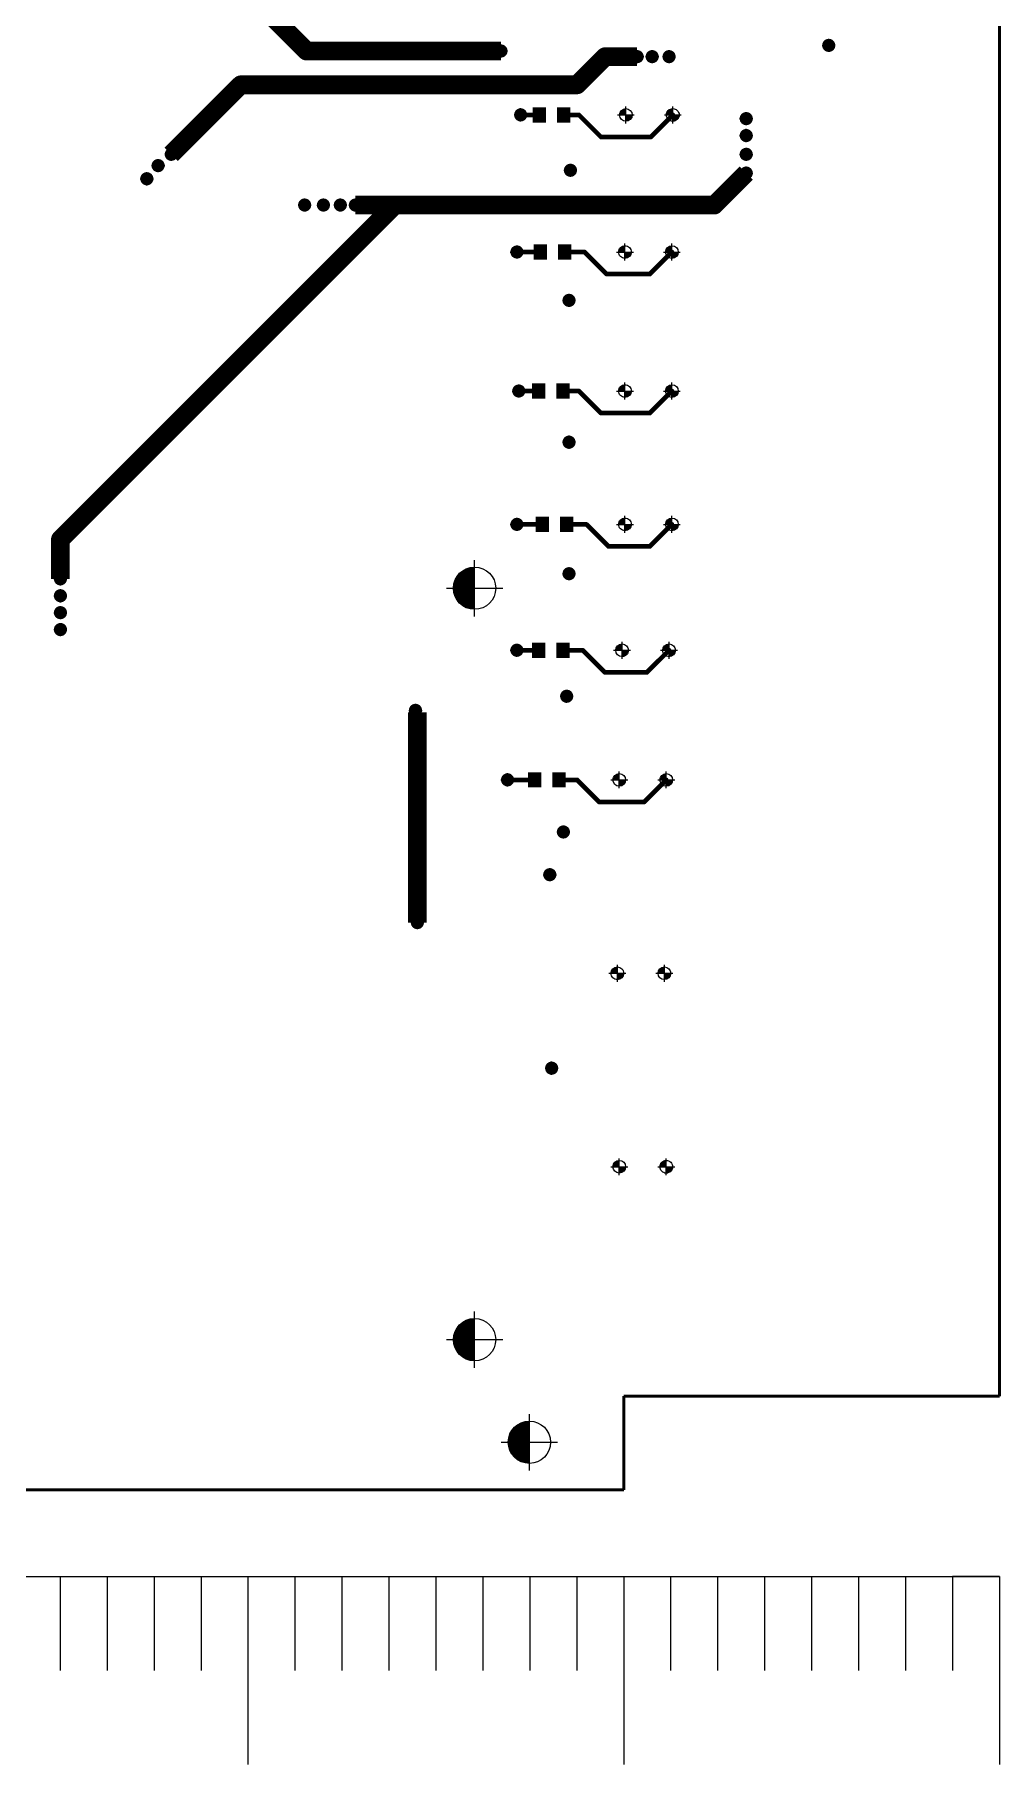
# Paper-space layout 'Лист2' of a CAD drawing. Header units: millimetres. Extents: x 0 to 421, y 0 to 298.
# Drawn here: x 271.9 to 323.2, y 147 to 239.1 of the extents above; entities that cross this region are included whole.
import ezdxf

# ---------------------------------------------------------------- set-up
doc = ezdxf.new("R2010")
doc.units = ezdxf.units.MM
for name, color, linetype in [('BottomLayer', 5, 'Continuous'), ('Mechanical3', 76, 'Continuous'), ('PDF _Геометрия', 7, 'Continuous'), ('PDF _Сплошная заливка', 7, 'Continuous'), ('ViaHoleLayer', 16, 'Continuous')]:
    doc.layers.add(name, color=color, linetype=linetype)

psp = doc.layouts.new('Лист2')

# ---------------------------------------------------------------- hatches: boundary and pattern name
at = {"layer": 'PDF _Сплошная заливка', "transparency": 33554559}
for points in [[(314.404, 238.56, -0.414208), (314.142, 238.297), (314.142, 238.297), (314.142, 238.297), (314.142, 238.56), (314.142, 238.56)], [(295.104, 238.26, -0.198988), (295.028, 238.074), (295.028, 238.074, -0.198988), (294.842, 237.997), (294.842, 237.997), (294.842, 237.997), (294.842, 238.26), (294.842, 238.26)], [(296.004, 238.26, -0.198988), (295.928, 238.074), (295.928, 238.074, -0.198988), (295.742, 237.997), (295.742, 237.997), (295.742, 237.997), (295.742, 238.26), (295.742, 238.26)], [(296.958, 238.26, -0.414186), (296.696, 237.997), (296.696, 237.997), (296.696, 237.997), (296.696, 238.26), (296.696, 238.26)], [(304.204, 237.96, -0.198988), (304.127, 237.774), (304.127, 237.774, -0.198988), (303.942, 237.697), (303.942, 237.697), (303.942, 237.697), (303.942, 237.96), (303.942, 237.96)], [(305.004, 237.96, -0.198988), (304.927, 237.774), (304.927, 237.774, -0.198988), (304.742, 237.697), (304.742, 237.697), (304.742, 237.697), (304.742, 237.96), (304.742, 237.96)], [(305.904, 237.96, -0.198988), (305.827, 237.774), (305.827, 237.774, -0.198988), (305.642, 237.697), (305.642, 237.697), (305.642, 237.697), (305.642, 237.96), (305.642, 237.96)], [(298.004, 234.86, -0.414186), (297.742, 234.597), (297.742, 234.597), (297.742, 234.597), (297.742, 234.86), (297.742, 234.86)], [(303.004, 234.86, -0.414236), (303.342, 235.197), (303.342, 235.197), (303.342, 235.197), (303.342, 234.86), (303.342, 234.86)], [(303.679, 234.86, -0.414158), (303.342, 234.522), (303.342, 234.522), (303.342, 234.522), (303.342, 234.86), (303.342, 234.86)], [(305.504, 234.86, -0.414236), (305.842, 235.197), (305.842, 235.197), (305.842, 235.197), (305.842, 234.86), (305.842, 234.86)], [(306.179, 234.86, -0.414197), (305.842, 234.522), (305.842, 234.522), (305.842, 234.522), (305.842, 234.86), (305.842, 234.86)], [(310.012, 234.66, -0.414259), (309.749, 234.397), (309.749, 234.397), (309.749, 234.397), (309.749, 234.66), (309.749, 234.66)], [(310.012, 233.76, -0.414208), (309.749, 233.497), (309.749, 233.497), (309.749, 233.497), (309.749, 233.76), (309.749, 233.76)], [(278.705, 232.16, -0.198956), (278.628, 231.974), (278.628, 231.974, -0.19888), (278.442, 231.897), (278.442, 231.897), (278.442, 231.897), (278.442, 232.16), (278.442, 232.16)], [(279.405, 232.76, -0.414259), (279.142, 232.497), (279.142, 232.497), (279.142, 232.497), (279.142, 232.76), (279.142, 232.76)], [(310.012, 232.76, -0.414259), (309.749, 232.497), (309.749, 232.497), (309.749, 232.497), (309.749, 232.76), (309.749, 232.76)], [(278.105, 231.46, -0.19888), (278.028, 231.274), (278.028, 231.274, -0.198956), (277.842, 231.197), (277.842, 231.197), (277.842, 231.197), (277.842, 231.46), (277.842, 231.46)], [(300.654, 231.91, -0.414158), (300.391, 231.648), (300.391, 231.648), (300.391, 231.648), (300.391, 231.91), (300.391, 231.91)], [(310.012, 231.76, -0.19888), (309.935, 231.574), (309.935, 231.574, -0.199007), (309.749, 231.497), (309.749, 231.497), (309.749, 231.497), (309.749, 231.76), (309.749, 231.76)], [(286.505, 230.06, -0.414208), (286.242, 229.797), (286.242, 229.797), (286.242, 229.797), (286.242, 230.06), (286.242, 230.06)], [(287.505, 230.06, -0.414158), (287.242, 229.797), (287.242, 229.797), (287.242, 229.797), (287.242, 230.06), (287.242, 230.06)], [(288.405, 230.06, -0.414158), (288.142, 229.797), (288.142, 229.797), (288.142, 229.797), (288.142, 230.06), (288.142, 230.06)], [(289.205, 230.06, -0.414158), (288.942, 229.797), (288.942, 229.797), (288.942, 229.797), (288.942, 230.06), (288.942, 230.06)], [(297.804, 227.56, -0.414236), (297.542, 227.297), (297.542, 227.297), (297.542, 227.297), (297.542, 227.56), (297.542, 227.56)], [(302.954, 227.56, -0.199013), (303.053, 227.799), (303.053, 227.799, -0.198914), (303.292, 227.897), (303.292, 227.897), (303.292, 227.897), (303.292, 227.56), (303.292, 227.56)], [(303.629, 227.56, -0.198914), (303.531, 227.321), (303.531, 227.321, -0.199023), (303.292, 227.222), (303.292, 227.222), (303.292, 227.222), (303.292, 227.56), (303.292, 227.56)], [(305.454, 227.56, -0.414236), (305.792, 227.897), (305.792, 227.897), (305.792, 227.897), (305.792, 227.56), (305.792, 227.56)], [(306.129, 227.56, -0.414201), (305.792, 227.222), (305.792, 227.222), (305.792, 227.222), (305.792, 227.56), (305.792, 227.56)], [(300.579, 224.985, -0.414208), (300.317, 224.723), (300.317, 224.723), (300.317, 224.723), (300.317, 224.985), (300.317, 224.985)], [(297.904, 220.16, -0.414158), (297.642, 219.898), (297.642, 219.898), (297.642, 219.898), (297.642, 220.16), (297.642, 220.16)], [(302.954, 220.16, -0.199013), (303.053, 220.399), (303.053, 220.399, -0.198914), (303.292, 220.498), (303.292, 220.498), (303.292, 220.498), (303.292, 220.16), (303.292, 220.16)], [(303.629, 220.16, -0.19885), (303.531, 219.921), (303.531, 219.921, -0.198928), (303.292, 219.823), (303.292, 219.823), (303.292, 219.823), (303.292, 220.16), (303.292, 220.16)], [(305.454, 220.16, -0.414236), (305.792, 220.498), (305.792, 220.498), (305.792, 220.498), (305.792, 220.16), (305.792, 220.16)], [(306.129, 220.16, -0.41418), (305.792, 219.823), (305.792, 219.823), (305.792, 219.823), (305.792, 220.16), (305.792, 220.16)], [(300.579, 217.435, -0.414259), (300.317, 217.172), (300.317, 217.172), (300.317, 217.172), (300.317, 217.435), (300.317, 217.435)], [(297.804, 213.06, -0.198797), (297.728, 212.874), (297.728, 212.874, -0.198848), (297.542, 212.798), (297.542, 212.798), (297.542, 212.798), (297.542, 213.06), (297.542, 213.06)], [(302.954, 213.06, -0.414197), (303.292, 213.398), (303.292, 213.398), (303.292, 213.398), (303.292, 213.06), (303.292, 213.06)], [(303.629, 213.06, -0.414236), (303.292, 212.723), (303.292, 212.723), (303.292, 212.723), (303.292, 213.06), (303.292, 213.06)], [(305.454, 213.06, -0.198984), (305.553, 213.299), (305.553, 213.299, -0.198914), (305.792, 213.398), (305.792, 213.398), (305.792, 213.398), (305.792, 213.06), (305.792, 213.06)], [(306.129, 213.06, -0.198889), (306.03, 212.821), (306.03, 212.821, -0.198928), (305.792, 212.723), (305.792, 212.723), (305.792, 212.723), (305.792, 213.06), (305.792, 213.06)], [(273.505, 210.16, -0.414259), (273.242, 209.898), (273.242, 209.898), (273.242, 209.898), (273.242, 210.16), (273.242, 210.16)], [(294.162, 209.663, -0.198938), (294.491, 210.459), (294.491, 210.459, -0.198938), (295.287, 210.788), (295.287, 210.788), (295.287, 210.788), (295.287, 209.663), (295.287, 209.663)], [(300.579, 210.435, -0.19888), (300.502, 210.249), (300.502, 210.249, -0.198956), (300.317, 210.172), (300.317, 210.172), (300.317, 210.172), (300.317, 210.435), (300.317, 210.435)], [(273.505, 209.26, -0.414259), (273.242, 208.998), (273.242, 208.998), (273.242, 208.998), (273.242, 209.26), (273.242, 209.26)], [(295.287, 208.538, -0.198938), (294.491, 208.868), (294.491, 208.868, -0.198938), (294.162, 209.663), (294.162, 209.663), (294.162, 209.663), (295.287, 209.663), (295.287, 209.663)], [(273.505, 208.36, -0.414208), (273.242, 208.098), (273.242, 208.098), (273.242, 208.098), (273.242, 208.36), (273.242, 208.36)], [(273.505, 207.46, -0.414208), (273.242, 207.198), (273.242, 207.198), (273.242, 207.198), (273.242, 207.46), (273.242, 207.46)], [(297.804, 206.36, -0.19888), (297.728, 206.175), (297.728, 206.175, -0.198956), (297.542, 206.098), (297.542, 206.098), (297.542, 206.098), (297.542, 206.36), (297.542, 206.36)], [(302.804, 206.36, -0.199013), (302.903, 206.599), (302.903, 206.599, -0.198914), (303.142, 206.698), (303.142, 206.698), (303.142, 206.698), (303.142, 206.36), (303.142, 206.36)], [(303.479, 206.36, -0.198914), (303.381, 206.122), (303.381, 206.122, -0.199013), (303.142, 206.023), (303.142, 206.023), (303.142, 206.023), (303.142, 206.36), (303.142, 206.36)], [(305.304, 206.36, -0.198928), (305.403, 206.599), (305.403, 206.599, -0.198928), (305.642, 206.698), (305.642, 206.698), (305.642, 206.698), (305.642, 206.36), (305.642, 206.36)], [(305.979, 206.36, -0.198914), (305.88, 206.122), (305.88, 206.122, -0.198998), (305.642, 206.023), (305.642, 206.023), (305.642, 206.023), (305.642, 206.36), (305.642, 206.36)], [(300.454, 203.911, -0.19888), (300.377, 203.725), (300.377, 203.725, -0.198956), (300.191, 203.648), (300.191, 203.648), (300.191, 203.648), (300.191, 203.911), (300.191, 203.911)], [(292.404, 203.16, -0.414259), (292.142, 202.898), (292.142, 202.898), (292.142, 202.898), (292.142, 203.16), (292.142, 203.16)], [(297.304, 199.46, -0.414259), (297.042, 199.198), (297.042, 199.198), (297.042, 199.198), (297.042, 199.46), (297.042, 199.46)], [(302.654, 199.46, -0.198973), (302.753, 199.699), (302.753, 199.699, -0.198914), (302.992, 199.798), (302.992, 199.798), (302.992, 199.798), (302.992, 199.46), (302.992, 199.46)], [(303.329, 199.46, -0.198889), (303.231, 199.222), (303.231, 199.222, -0.198928), (302.992, 199.123), (302.992, 199.123), (302.992, 199.123), (302.992, 199.46), (302.992, 199.46)], [(305.154, 199.46, -0.414236), (305.492, 199.798), (305.492, 199.798), (305.492, 199.798), (305.492, 199.46), (305.492, 199.46)], [(305.829, 199.46, -0.414219), (305.492, 199.123), (305.492, 199.123), (305.492, 199.123), (305.492, 199.46), (305.492, 199.46)], [(300.279, 196.686, -0.414259), (300.017, 196.423), (300.017, 196.423), (300.017, 196.423), (300.017, 196.686), (300.017, 196.686)], [(299.554, 194.41, -0.199002), (299.478, 194.225), (299.478, 194.225, -0.19888), (299.292, 194.148), (299.292, 194.148), (299.292, 194.148), (299.292, 194.41), (299.292, 194.41)], [(292.504, 191.86, -0.198848), (292.428, 191.675), (292.428, 191.675, -0.198797), (292.242, 191.598), (292.242, 191.598), (292.242, 191.598), (292.242, 191.86), (292.242, 191.86)], [(302.554, 189.16, -0.198928), (302.653, 189.399), (302.653, 189.399, -0.198889), (302.892, 189.498), (302.892, 189.498), (302.892, 189.498), (302.892, 189.16), (302.892, 189.16)], [(303.229, 189.16, -0.19885), (303.131, 188.922), (303.131, 188.922, -0.198889), (302.892, 188.823), (302.892, 188.823), (302.892, 188.823), (302.892, 189.16), (302.892, 189.16)], [(305.054, 189.16, -0.198928), (305.153, 189.399), (305.153, 189.399, -0.198889), (305.392, 189.498), (305.392, 189.498), (305.392, 189.498), (305.392, 189.16), (305.392, 189.16)], [(305.729, 189.16, -0.19885), (305.63, 188.922), (305.63, 188.922, -0.198889), (305.392, 188.823), (305.392, 188.823), (305.392, 188.823), (305.392, 189.16), (305.392, 189.16)], [(299.654, 184.11, -0.414259), (299.392, 183.848), (299.392, 183.848), (299.392, 183.848), (299.392, 184.11), (299.392, 184.11)], [(302.654, 178.86, -0.41418), (302.992, 179.198), (302.992, 179.198), (302.992, 179.198), (302.992, 178.86), (302.992, 178.86)], [(303.329, 178.86, -0.414236), (302.992, 178.523), (302.992, 178.523), (302.992, 178.523), (302.992, 178.86), (302.992, 178.86)], [(305.154, 178.86, -0.198889), (305.253, 179.099), (305.253, 179.099, -0.198928), (305.492, 179.198), (305.492, 179.198), (305.492, 179.198), (305.492, 178.86), (305.492, 178.86)], [(305.829, 178.86, -0.198973), (305.73, 178.622), (305.73, 178.622, -0.198914), (305.492, 178.523), (305.492, 178.523), (305.492, 178.523), (305.492, 178.86), (305.492, 178.86)], [(294.162, 169.659, -0.198938), (294.491, 170.454), (294.491, 170.454, -0.198938), (295.287, 170.784), (295.287, 170.784), (295.287, 170.784), (295.287, 169.659), (295.287, 169.659)], [(295.287, 168.534, -0.198938), (294.491, 168.863), (294.491, 168.863, -0.198938), (294.162, 169.659), (294.162, 169.659), (294.162, 169.659), (295.287, 169.659), (295.287, 169.659)], [(297.083, 164.198, -0.414205), (298.208, 165.323), (298.208, 165.323), (298.208, 165.323), (298.208, 164.198), (298.208, 164.198)], [(298.208, 163.073, -0.414205), (297.083, 164.198), (297.083, 164.198), (297.083, 164.198), (298.208, 164.198), (298.208, 164.198)]]:
    psp.add_hatch(color=7, dxfattribs=at).paths.add_polyline_path(points)

# ---------------------------------------------------------------- linework, layer by layer
for p, q in [((323.227, 166.658), (323.227, 256.658)), ((303.227, 161.658), (303.227, 166.658)), ((303.227, 166.658), (323.227, 166.658)), ((223.227, 161.658), (303.227, 161.658)), ((268.227, 157.046), (273.227, 157.046)), ((273.227, 157.046), (278.227, 157.046)), ((273.227, 157.046), (273.227, 152.046)), ((275.727, 157.046), (275.727, 152.046)), ((278.227, 157.046), (283.227, 157.046)), ((278.227, 157.046), (278.227, 152.046)), ((280.727, 157.046), (280.727, 152.046)), ((283.227, 157.046), (288.227, 157.046)), ((283.227, 157.046), (283.227, 147.046)), ((285.727, 157.046), (285.727, 152.046)), ((288.227, 157.046), (293.227, 157.046)), ((288.227, 157.046), (288.227, 152.046)), ((290.727, 157.046), (290.727, 152.046)), ((293.227, 157.046), (298.227, 157.046)), ((293.227, 157.046), (293.227, 152.046)), ((295.727, 157.046), (295.727, 152.046)), ((298.227, 157.046), (303.227, 157.046)), ((298.227, 157.046), (298.227, 152.046)), ((300.727, 157.046), (300.727, 152.046)), ((303.227, 157.046), (308.227, 157.046)), ((303.227, 157.046), (303.227, 147.046)), ((305.727, 157.046), (305.727, 152.046)), ((308.227, 157.046), (313.227, 157.046)), ((308.227, 157.046), (308.227, 152.046)), ((310.727, 157.046), (310.727, 152.046)), ((313.227, 157.046), (318.227, 157.046)), ((313.227, 157.046), (313.227, 152.046)), ((315.727, 157.046), (315.727, 152.046)), ((318.227, 157.046), (323.227, 157.046)), ((318.227, 157.046), (318.227, 152.046)), ((323.227, 157.046), (320.727, 157.046)), ((320.727, 157.046), (320.727, 152.046)), ((323.227, 157.046), (322.727, 157.046)), ((323.227, 157.046), (323.227, 152.046)), ((323.227, 152.046), (323.227, 147.046))]:
    psp.add_line(p, q)
at = {"lineweight": 50}
for p, q in [((323.227, 256.658), (323.227, 166.658)), ((323.227, 166.658), (303.227, 166.658)), ((303.227, 166.658), (303.227, 161.658)), ((303.227, 161.658), (223.227, 161.658))]:
    psp.add_line(p, q, dxfattribs=at)
at = {"layer": 'BottomLayer'}
for points, const_width in [([(286.343, 238.26), (284.443, 240.16)], 1), ([(296.696, 238.26), (286.343, 238.26)], 1), ([(302.243, 237.96), (300.743, 236.46)], 1), ([(303.943, 237.96), (302.243, 237.96)], 1), ([(282.843, 236.46), (279.143, 232.76)], 1), ([(300.743, 236.46), (282.843, 236.46)], 1), ([(298.743, 234.86), (297.743, 234.86)], 0.25), ([(300.843, 234.86), (300.038, 234.86)], 0.25), ([(302.018, 233.685), (300.843, 234.86)], 0.25), ([(305.843, 234.86), (304.668, 233.685)], 0.25), ([(304.668, 233.685), (302.018, 233.685)], 0.25), ([(309.75, 231.76), (308.05, 230.06)], 1), ([(291.043, 230.06), (273.243, 212.26)], 1), ([(291.043, 230.06), (288.943, 230.06)], 1), ([(308.05, 230.06), (291.043, 230.06)], 1), ([(298.795, 227.56), (297.543, 227.56)], 0.25), ([(301.143, 227.56), (300.09, 227.56)], 0.25), ([(302.318, 226.385), (301.143, 227.56)], 0.25), ([(305.793, 227.56), (304.618, 226.385)], 0.25), ([(304.618, 226.385), (302.318, 226.385)], 0.25), ([(298.695, 220.16), (297.643, 220.16)], 0.25), ([(300.843, 220.16), (299.99, 220.16)], 0.25), ([(302.018, 218.985), (300.843, 220.16)], 0.25), ([(305.793, 220.16), (304.618, 218.985)], 0.25), ([(304.618, 218.985), (302.018, 218.985)], 0.25), ([(273.243, 210.16), (273.243, 212.26)], 1), ([(298.895, 213.06), (297.543, 213.06)], 0.25), ([(301.243, 213.06), (300.19, 213.06)], 0.25), ([(302.418, 211.885), (301.243, 213.06)], 0.25), ([(305.793, 213.06), (304.618, 211.885)], 0.25), ([(304.618, 211.885), (302.418, 211.885)], 0.25), ([(298.695, 206.36), (297.543, 206.36)], 0.25), ([(301.043, 206.36), (299.99, 206.36)], 0.25), ([(302.218, 205.185), (301.043, 206.36)], 0.25), ([(305.643, 206.36), (304.468, 205.185)], 0.25), ([(304.468, 205.185), (302.218, 205.185)], 0.25), ([(292.243, 191.86), (292.243, 203.06)], 1), ([(298.495, 199.46), (297.043, 199.46)], 0.25), ([(300.743, 199.46), (299.79, 199.46)], 0.25), ([(301.918, 198.285), (300.743, 199.46)], 0.25), ([(305.493, 199.46), (304.318, 198.285)], 0.25), ([(304.318, 198.285), (301.918, 198.285)], 0.25)]:
    psp.add_lwpolyline(points, dxfattribs=dict(at, const_width=const_width))
for points, const_width in [([(286.593, 238.26, -1), (286.093, 238.26, -1)], 0.5), ([(286.593, 238.26, -1), (286.093, 238.26, -1)], 0.5), ([(302.493, 237.96, -1), (301.993, 237.96, -1)], 0.5), ([(302.493, 237.96, -1), (301.993, 237.96, -1)], 0.5), ([(283.093, 236.46, -1), (282.593, 236.46, -1)], 0.5), ([(283.093, 236.46, -1), (282.593, 236.46, -1)], 0.5), ([(300.993, 236.46, -1), (300.493, 236.46, -1)], 0.5), ([(300.993, 236.46, -1), (300.493, 236.46, -1)], 0.5), ([(297.805, 234.86, -1), (297.68, 234.86, -1)], 0.125), ([(298.805, 234.86, -1), (298.68, 234.86, -1)], 0.125), ([(300.101, 234.86, -1), (299.976, 234.86, -1)], 0.125), ([(300.905, 234.86, -1), (300.78, 234.86, -1)], 0.125), ([(300.905, 234.86, -1), (300.78, 234.86, -1)], 0.125), ([(305.905, 234.86, -1), (305.78, 234.86, -1)], 0.125), ([(302.08, 233.685, -1), (301.955, 233.685, -1)], 0.125), ([(302.08, 233.685, -1), (301.955, 233.685, -1)], 0.125), ([(304.73, 233.685, -1), (304.605, 233.685, -1)], 0.125), ([(304.73, 233.685, -1), (304.605, 233.685, -1)], 0.125), ([(291.293, 230.06, -1), (290.793, 230.06, -1)], 0.5), ([(291.293, 230.06, -1), (290.793, 230.06, -1)], 0.5), ([(291.293, 230.06, -1), (290.793, 230.06, -1)], 0.5), ([(308.3, 230.06, -1), (307.8, 230.06, -1)], 0.5), ([(308.3, 230.06, -1), (307.8, 230.06, -1)], 0.5), ([(298.857, 227.56, -1), (298.732, 227.56, -1)], 0.125), ([(300.153, 227.56, -1), (300.028, 227.56, -1)], 0.125), ([(301.205, 227.56, -1), (301.08, 227.56, -1)], 0.125), ([(301.205, 227.56, -1), (301.08, 227.56, -1)], 0.125), ([(305.855, 227.56, -1), (305.73, 227.56, -1)], 0.125), ([(302.38, 226.385, -1), (302.255, 226.385, -1)], 0.125), ([(302.38, 226.385, -1), (302.255, 226.385, -1)], 0.125), ([(304.68, 226.385, -1), (304.555, 226.385, -1)], 0.125), ([(304.68, 226.385, -1), (304.555, 226.385, -1)], 0.125), ([(297.705, 220.16, -1), (297.58, 220.16, -1)], 0.125), ([(298.757, 220.16, -1), (298.632, 220.16, -1)], 0.125), ([(300.053, 220.16, -1), (299.928, 220.16, -1)], 0.125), ([(300.905, 220.16, -1), (300.78, 220.16, -1)], 0.125), ([(300.905, 220.16, -1), (300.78, 220.16, -1)], 0.125), ([(305.855, 220.16, -1), (305.73, 220.16, -1)], 0.125), ([(302.08, 218.985, -1), (301.955, 218.985, -1)], 0.125), ([(302.08, 218.985, -1), (301.955, 218.985, -1)], 0.125), ([(304.68, 218.985, -1), (304.555, 218.985, -1)], 0.125), ([(304.68, 218.985, -1), (304.555, 218.985, -1)], 0.125), ([(273.493, 212.26, -1), (272.993, 212.26, -1)], 0.5), ([(273.493, 212.26, -1), (272.993, 212.26, -1)], 0.5), ([(298.957, 213.06, -1), (298.832, 213.06, -1)], 0.125), ([(300.253, 213.06, -1), (300.128, 213.06, -1)], 0.125), ([(301.305, 213.06, -1), (301.18, 213.06, -1)], 0.125), ([(301.305, 213.06, -1), (301.18, 213.06, -1)], 0.125), ([(305.855, 213.06, -1), (305.73, 213.06, -1)], 0.125), ([(302.48, 211.885, -1), (302.355, 211.885, -1)], 0.125), ([(302.48, 211.885, -1), (302.355, 211.885, -1)], 0.125), ([(304.68, 211.885, -1), (304.555, 211.885, -1)], 0.125), ([(304.68, 211.885, -1), (304.555, 211.885, -1)], 0.125), ([(298.757, 206.36, -1), (298.632, 206.36, -1)], 0.125), ([(300.053, 206.36, -1), (299.928, 206.36, -1)], 0.125), ([(301.105, 206.36, -1), (300.98, 206.36, -1)], 0.125), ([(301.105, 206.36, -1), (300.98, 206.36, -1)], 0.125), ([(305.705, 206.36, -1), (305.58, 206.36, -1)], 0.125), ([(302.28, 205.185, -1), (302.155, 205.185, -1)], 0.125), ([(302.28, 205.185, -1), (302.155, 205.185, -1)], 0.125), ([(304.53, 205.185, -1), (304.405, 205.185, -1)], 0.125), ([(304.53, 205.185, -1), (304.405, 205.185, -1)], 0.125), ([(298.557, 199.46, -1), (298.432, 199.46, -1)], 0.125), ([(299.853, 199.46, -1), (299.728, 199.46, -1)], 0.125), ([(300.805, 199.46, -1), (300.68, 199.46, -1)], 0.125), ([(300.805, 199.46, -1), (300.68, 199.46, -1)], 0.125), ([(305.555, 199.46, -1), (305.43, 199.46, -1)], 0.125), ([(301.98, 198.285, -1), (301.855, 198.285, -1)], 0.125), ([(301.98, 198.285, -1), (301.855, 198.285, -1)], 0.125), ([(304.38, 198.285, -1), (304.255, 198.285, -1)], 0.125), ([(304.38, 198.285, -1), (304.255, 198.285, -1)], 0.125)]:
    psp.add_lwpolyline(points, format="xyb", close=True, dxfattribs=dict(at, const_width=const_width))
for points in [[(298.387, 235.267), (299.098, 235.267), (298.387, 234.454), (299.098, 234.454)], [(299.682, 235.267), (300.394, 235.267), (299.682, 234.454), (300.394, 234.454)], [(298.439, 227.967), (299.151, 227.967), (298.439, 227.154), (299.151, 227.154)], [(299.735, 227.967), (300.446, 227.967), (299.735, 227.154), (300.446, 227.154)], [(298.339, 220.567), (299.051, 220.567), (298.339, 219.754), (299.051, 219.754)], [(299.635, 220.567), (300.346, 220.567), (299.635, 219.754), (300.346, 219.754)], [(298.539, 213.467), (299.251, 213.467), (298.539, 212.654), (299.251, 212.654)], [(299.835, 213.467), (300.546, 213.467), (299.835, 212.654), (300.546, 212.654)], [(298.339, 206.767), (299.051, 206.767), (298.339, 205.954), (299.051, 205.954)], [(299.635, 206.767), (300.346, 206.767), (299.635, 205.954), (300.346, 205.954)], [(298.139, 199.867), (298.851, 199.867), (298.139, 199.054), (298.851, 199.054)], [(299.435, 199.867), (300.146, 199.867), (299.435, 199.054), (300.146, 199.054)]]:
    psp.add_solid(points, dxfattribs=at)
at = {"layer": 'Mechanical3'}
psp.add_line((323.227, 157.046), (323.227, 152.046), dxfattribs=at)
at = {"layer": 'PDF _Геометрия', "lineweight": 9}
for points in [[(294.579, 238.26, -0.414036), (294.842, 238.522, -0.414315), (295.105, 238.26, -0.414315), (294.842, 237.997, -0.414036)], [(295.48, 238.26, -0.414315), (295.742, 238.522, -0.414315), (296.004, 238.26, -0.414315), (295.742, 237.997, -0.414315)], [(296.433, 238.26, -0.414315), (296.696, 238.522, -0.414036), (296.958, 238.26, -0.414036), (296.696, 237.997, -0.414315)], [(313.879, 238.56, -0.414315), (314.142, 238.822, -0.414315), (314.404, 238.56, -0.414315), (314.142, 238.297, -0.414315)], [(303.679, 237.96, -0.414315), (303.942, 238.222, -0.414315), (304.204, 237.96, -0.414315), (303.942, 237.697, -0.414315)], [(304.479, 237.96, -0.414036), (304.742, 238.222, -0.414315), (305.004, 237.96, -0.414315), (304.742, 237.697, -0.414036)], [(305.379, 237.96, -0.414315), (305.642, 238.222, -0.414315), (305.904, 237.96, -0.414315), (305.642, 237.697, -0.414315)], [(297.479, 234.86, -0.414036), (297.742, 235.123, -0.414036), (298.004, 234.86, -0.414315), (297.742, 234.597, -0.414315)], [(303.004, 234.86, -0.414185), (303.342, 235.197, -0.414185), (303.679, 234.86, -0.414009), (303.342, 234.522, -0.414009)], [(305.504, 234.86, -0.414577), (305.842, 235.197, -0.414401), (306.179, 234.86, -0.414226), (305.842, 234.522, -0.414401)], [(309.487, 234.66, -0.414315), (309.749, 234.922, -0.414315), (310.012, 234.66, -0.414315), (309.749, 234.397, -0.414315)], [(309.487, 233.76, -0.413811), (309.749, 234.022, -0.413811), (310.012, 233.76, -0.414036), (309.749, 233.497, -0.414036)], [(278.88, 232.76, -0.414315), (279.142, 233.022, -0.414315), (279.405, 232.76, -0.414315), (279.142, 232.497, -0.414315)], [(309.487, 232.76, -0.414315), (309.749, 233.022, -0.414315), (310.012, 232.76, -0.414315), (309.749, 232.497, -0.414315)], [(278.18, 232.16, -0.414315), (278.442, 232.422, -0.414315), (278.704, 232.16, -0.414315), (278.442, 231.897, -0.414315)], [(300.129, 231.911, -0.414315), (300.391, 232.173, -0.414315), (300.654, 231.911, -0.414315), (300.391, 231.648, -0.414315)], [(277.58, 231.46, -0.414315), (277.842, 231.722, -0.414315), (278.105, 231.46, -0.414315), (277.842, 231.197, -0.414315)], [(309.487, 231.76, -0.414315), (309.749, 232.022, -0.414315), (310.012, 231.76, -0.414315), (309.749, 231.497, -0.414315)], [(285.98, 230.06, -0.414315), (286.242, 230.322, -0.414315), (286.505, 230.06, -0.414315), (286.242, 229.798, -0.414315)], [(286.979, 230.06, -0.414315), (287.242, 230.322, -0.414315), (287.504, 230.06, -0.414315), (287.242, 229.798, -0.414315)], [(287.879, 230.06, -0.413811), (288.142, 230.322, -0.414036), (288.405, 230.06, -0.414036), (288.142, 229.798, -0.413811)], [(288.68, 230.06, -0.414315), (288.942, 230.322, -0.414315), (289.204, 230.06, -0.414315), (288.942, 229.798, -0.414315)], [(297.279, 227.56, -0.414315), (297.542, 227.822, -0.414315), (297.804, 227.56, -0.414315), (297.542, 227.297, -0.414315)], [(302.954, 227.56, -0.414401), (303.292, 227.897, -0.414577), (303.629, 227.56, -0.414401), (303.292, 227.223, -0.414226)], [(305.454, 227.56, -0.414185), (305.792, 227.897, -0.414185), (306.129, 227.56, -0.414009), (305.792, 227.223, -0.414009)], [(300.054, 224.985, -0.414315), (300.316, 225.248, -0.414036), (300.579, 224.985, -0.414036), (300.316, 224.723, -0.414315)], [(297.379, 220.16, -0.414036), (297.642, 220.423, -0.414315), (297.905, 220.16, -0.414315), (297.642, 219.898, -0.414036)], [(302.954, 220.16, -0.414226), (303.292, 220.497, -0.414401), (303.629, 220.16, -0.414577), (303.292, 219.823, -0.414401)], [(305.454, 220.16, -0.414009), (305.792, 220.497, -0.414009), (306.129, 220.16, -0.414185), (305.792, 219.823, -0.414185)], [(300.054, 217.435, -0.414315), (300.316, 217.697, -0.414036), (300.579, 217.435, -0.414036), (300.316, 217.172, -0.414315)], [(297.279, 213.06, -0.414315), (297.542, 213.323, -0.414315), (297.804, 213.06, -0.414315), (297.542, 212.798, -0.414315)], [(302.954, 213.06, -0.414226), (303.292, 213.397, -0.414401), (303.629, 213.06, -0.414577), (303.292, 212.723, -0.414401)], [(305.454, 213.06, -0.414009), (305.792, 213.397, -0.414009), (306.129, 213.06, -0.414185), (305.792, 212.723, -0.414185)], [(272.98, 210.16, -0.414315), (273.242, 210.423, -0.414315), (273.505, 210.16, -0.414315), (273.242, 209.898, -0.414315)], [(294.162, 209.663, -0.414158), (295.287, 210.788, -0.414158), (296.412, 209.663, -0.414158), (295.287, 208.538, -0.414158)], [(300.054, 210.435, -0.413811), (300.316, 210.697, -0.413532), (300.579, 210.435, -0.413758), (300.316, 210.172, -0.414036)], [(272.98, 209.26, -0.414315), (273.242, 209.522, -0.414315), (273.505, 209.26, -0.414315), (273.242, 208.998, -0.414315)], [(272.98, 208.36, -0.413811), (273.242, 208.623, -0.413811), (273.505, 208.36, -0.414036), (273.242, 208.097, -0.414036)], [(272.98, 207.46, -0.414315), (273.242, 207.723, -0.414315), (273.505, 207.46, -0.414315), (273.242, 207.198, -0.414315)], [(297.279, 206.36, -0.414315), (297.542, 206.623, -0.414315), (297.804, 206.36, -0.414315), (297.542, 206.098, -0.414315)], [(302.804, 206.36, -0.413793), (303.142, 206.698, -0.414185), (303.479, 206.36, -0.414577), (303.142, 206.023, -0.414185)], [(305.304, 206.36, -0.414185), (305.642, 206.698, -0.414009), (305.979, 206.36, -0.414401), (305.642, 206.023, -0.414577)], [(299.929, 203.911, -0.414315), (300.191, 204.173, -0.414315), (300.454, 203.911, -0.414315), (300.191, 203.648, -0.414315)], [(291.88, 203.16, -0.414315), (292.142, 203.423, -0.414315), (292.404, 203.16, -0.414315), (292.142, 202.898, -0.414315)], [(296.78, 199.46, -0.414315), (297.042, 199.723, -0.414315), (297.304, 199.46, -0.414315), (297.042, 199.198, -0.414315)], [(302.654, 199.46, -0.413793), (302.992, 199.798, -0.413793), (303.329, 199.46, -0.413793), (302.992, 199.123, -0.413793)], [(305.154, 199.46, -0.414185), (305.492, 199.798, -0.414009), (305.829, 199.46, -0.414009), (305.492, 199.123, -0.414185)], [(299.754, 196.686, -0.414315), (300.017, 196.948, -0.414315), (300.279, 196.686, -0.414315), (300.017, 196.423, -0.414315)], [(299.03, 194.41, -0.414315), (299.292, 194.673, -0.414315), (299.554, 194.41, -0.414315), (299.292, 194.148, -0.414315)], [(291.979, 191.86, -0.414036), (292.242, 192.123, -0.413811), (292.505, 191.86, -0.413811), (292.242, 191.598, -0.414036)], [(302.554, 189.16, -0.414226), (302.892, 189.498, -0.414401), (303.229, 189.16, -0.414577), (302.892, 188.823, -0.414401)], [(305.054, 189.16, -0.414009), (305.392, 189.498, -0.414009), (305.729, 189.16, -0.414185), (305.392, 188.823, -0.414185)], [(299.129, 184.111, -0.414315), (299.392, 184.373, -0.414315), (299.654, 184.111, -0.414315), (299.392, 183.848, -0.414315)], [(302.654, 178.861, -0.414009), (302.992, 179.198, -0.414009), (303.329, 178.861, -0.414185), (302.992, 178.523, -0.414185)], [(305.154, 178.861, -0.414401), (305.492, 179.198, -0.414226), (305.829, 178.861, -0.414401), (305.492, 178.523, -0.414577)], [(294.162, 169.659, -0.414158), (295.287, 170.784, -0.414158), (296.412, 169.659, -0.414158), (295.287, 168.534, -0.414158)], [(297.083, 164.198, -0.414158), (298.208, 165.323, -0.414158), (299.333, 164.198, -0.414158), (298.208, 163.073, -0.414158)]]:
    psp.add_lwpolyline(points, format="xyb", close=True, dxfattribs=at)
for points in [[(294.842, 237.91), (294.842, 238.61)], [(295.742, 237.91), (295.742, 238.61)], [(296.696, 237.91), (296.696, 238.61)], [(313.792, 238.56), (314.492, 238.56)], [(314.142, 238.21), (314.142, 238.91)], [(294.492, 238.26), (295.192, 238.26)], [(295.392, 238.26), (296.092, 238.26)], [(296.346, 238.26), (297.046, 238.26)], [(303.592, 237.96), (304.292, 237.96)], [(303.942, 237.61), (303.942, 238.31)], [(304.392, 237.96), (305.092, 237.96)], [(304.742, 237.61), (304.742, 238.31)], [(305.292, 237.96), (305.992, 237.96)], [(305.642, 237.61), (305.642, 238.31)], [(297.392, 234.86), (298.092, 234.86)], [(297.742, 234.51), (297.742, 235.21)], [(302.892, 234.86), (303.792, 234.86)], [(303.342, 234.41), (303.342, 235.31)], [(305.392, 234.86), (306.292, 234.86)], [(305.842, 234.41), (305.842, 235.31)], [(309.749, 234.31), (309.749, 235.01)], [(309.399, 234.66), (310.099, 234.66)], [(309.749, 233.41), (309.749, 234.11)], [(279.142, 232.41), (279.142, 233.11)], [(309.399, 233.76), (310.099, 233.76)], [(309.749, 232.41), (309.749, 233.11)], [(278.092, 232.16), (278.792, 232.16)], [(278.442, 231.81), (278.442, 232.51)], [(278.792, 232.76), (279.492, 232.76)], [(300.391, 231.561), (300.391, 232.26)], [(309.399, 232.76), (310.099, 232.76)], [(309.749, 231.41), (309.749, 232.11)], [(277.492, 231.46), (278.192, 231.46)], [(277.842, 231.11), (277.842, 231.81)], [(300.041, 231.911), (300.741, 231.911)], [(309.399, 231.76), (310.099, 231.76)], [(286.242, 229.71), (286.242, 230.41)], [(287.242, 229.71), (287.242, 230.41)], [(288.142, 229.71), (288.142, 230.41)], [(288.942, 229.71), (288.942, 230.41)], [(285.892, 230.06), (286.592, 230.06)], [(286.892, 230.06), (287.592, 230.06)], [(287.792, 230.06), (288.492, 230.06)], [(288.592, 230.06), (289.292, 230.06)], [(297.192, 227.56), (297.892, 227.56)], [(297.542, 227.21), (297.542, 227.91)], [(302.842, 227.56), (303.742, 227.56)], [(303.292, 227.11), (303.292, 228.01)], [(305.342, 227.56), (306.242, 227.56)], [(305.792, 227.11), (305.792, 228.01)], [(299.966, 224.985), (300.667, 224.985)], [(300.316, 224.635), (300.316, 225.335)], [(297.292, 220.16), (297.992, 220.16)], [(297.642, 219.81), (297.642, 220.51)], [(302.842, 220.16), (303.742, 220.16)], [(303.292, 219.71), (303.292, 220.61)], [(305.342, 220.16), (306.242, 220.16)], [(305.792, 219.71), (305.792, 220.61)], [(299.966, 217.435), (300.667, 217.435)], [(300.316, 217.085), (300.316, 217.785)], [(297.192, 213.06), (297.892, 213.06)], [(297.542, 212.71), (297.542, 213.41)], [(302.842, 213.06), (303.742, 213.06)], [(303.292, 212.61), (303.292, 213.51)], [(305.342, 213.06), (306.242, 213.06)], [(305.792, 212.61), (305.792, 213.51)], [(295.287, 208.163), (295.287, 211.163)], [(272.892, 210.16), (273.592, 210.16)], [(273.242, 209.81), (273.242, 210.51)], [(299.966, 210.435), (300.667, 210.435)], [(300.316, 210.085), (300.316, 210.785)], [(272.892, 209.26), (273.592, 209.26)], [(273.242, 208.91), (273.242, 209.61)], [(293.787, 209.663), (296.787, 209.663)], [(272.892, 208.36), (273.592, 208.36)], [(273.242, 208.01), (273.242, 208.71)], [(272.892, 207.46), (273.592, 207.46)], [(273.242, 207.11), (273.242, 207.81)], [(297.192, 206.36), (297.892, 206.36)], [(297.542, 206.01), (297.542, 206.71)], [(302.692, 206.36), (303.592, 206.36)], [(303.142, 205.91), (303.142, 206.81)], [(305.192, 206.36), (306.092, 206.36)], [(305.642, 205.91), (305.642, 206.81)], [(299.841, 203.911), (300.541, 203.911)], [(300.191, 203.561), (300.191, 204.261)], [(291.792, 203.16), (292.492, 203.16)], [(292.142, 202.81), (292.142, 203.51)], [(302.992, 199.01), (302.992, 199.91)], [(305.492, 199.01), (305.492, 199.91)], [(296.692, 199.46), (297.392, 199.46)], [(297.042, 199.11), (297.042, 199.81)], [(302.542, 199.46), (303.442, 199.46)], [(305.042, 199.46), (305.942, 199.46)], [(299.667, 196.686), (300.367, 196.686)], [(300.017, 196.336), (300.017, 197.035)], [(298.942, 194.41), (299.642, 194.41)], [(299.292, 194.06), (299.292, 194.76)], [(291.892, 191.86), (292.592, 191.86)], [(292.242, 191.51), (292.242, 192.21)], [(302.442, 189.16), (303.342, 189.16)], [(302.892, 188.71), (302.892, 189.61)], [(304.942, 189.16), (305.842, 189.16)], [(305.392, 188.71), (305.392, 189.61)], [(299.392, 183.761), (299.392, 184.46)], [(299.042, 184.111), (299.742, 184.111)], [(302.542, 178.861), (303.442, 178.861)], [(302.992, 178.41), (302.992, 179.31)], [(305.042, 178.861), (305.942, 178.861)], [(305.492, 178.41), (305.492, 179.31)], [(295.287, 168.159), (295.287, 171.159)], [(293.787, 169.659), (296.787, 169.659)], [(298.208, 162.698), (298.208, 165.698)], [(296.708, 164.198), (299.708, 164.198)]]:
    psp.add_lwpolyline(points, dxfattribs=at)
at = {"layer": 'ViaHoleLayer', "const_width": 0.35}
for points in [[(295.018, 238.261, -1), (294.668, 238.261, -1)], [(295.918, 238.261, -1), (295.568, 238.261, -1)], [(296.872, 238.261, -1), (296.522, 238.261, -1)], [(314.318, 238.561, -1), (313.968, 238.561, -1)], [(304.118, 237.961, -1), (303.768, 237.961, -1)], [(304.918, 237.961, -1), (304.568, 237.961, -1)], [(305.818, 237.961, -1), (305.468, 237.961, -1)], [(297.918, 234.861, -1), (297.568, 234.861, -1)], [(309.925, 234.661, -1), (309.575, 234.661, -1)], [(309.925, 233.761, -1), (309.575, 233.761, -1)], [(279.318, 232.761, -1), (278.968, 232.761, -1)], [(309.925, 232.761, -1), (309.575, 232.761, -1)], [(278.618, 232.161, -1), (278.268, 232.161, -1)], [(300.567, 231.911, -1), (300.217, 231.911, -1)], [(309.925, 231.761, -1), (309.575, 231.761, -1)], [(278.018, 231.461, -1), (277.668, 231.461, -1)], [(286.418, 230.061, -1), (286.068, 230.061, -1)], [(287.418, 230.061, -1), (287.068, 230.061, -1)], [(288.318, 230.061, -1), (287.968, 230.061, -1)], [(289.118, 230.061, -1), (288.768, 230.061, -1)], [(297.718, 227.561, -1), (297.368, 227.561, -1)], [(300.492, 224.986, -1), (300.142, 224.986, -1)], [(297.818, 220.161, -1), (297.468, 220.161, -1)], [(300.492, 217.435, -1), (300.142, 217.435, -1)], [(297.718, 213.061, -1), (297.368, 213.061, -1)], [(273.418, 210.161, -1), (273.068, 210.161, -1)], [(300.492, 210.435, -1), (300.142, 210.435, -1)], [(273.418, 209.261, -1), (273.068, 209.261, -1)], [(273.418, 208.361, -1), (273.068, 208.361, -1)], [(273.418, 207.461, -1), (273.068, 207.461, -1)], [(297.718, 206.361, -1), (297.368, 206.361, -1)], [(300.367, 203.911, -1), (300.017, 203.911, -1)], [(292.318, 203.161, -1), (291.968, 203.161, -1)], [(297.218, 199.461, -1), (296.868, 199.461, -1)], [(300.192, 196.686, -1), (299.842, 196.686, -1)], [(299.468, 194.411, -1), (299.118, 194.411, -1)], [(292.418, 191.861, -1), (292.068, 191.861, -1)], [(299.568, 184.111, -1), (299.218, 184.111, -1)]]:
    psp.add_lwpolyline(points, format="xyb", close=True, dxfattribs=at)

doc.saveas('drawing.dxf')
